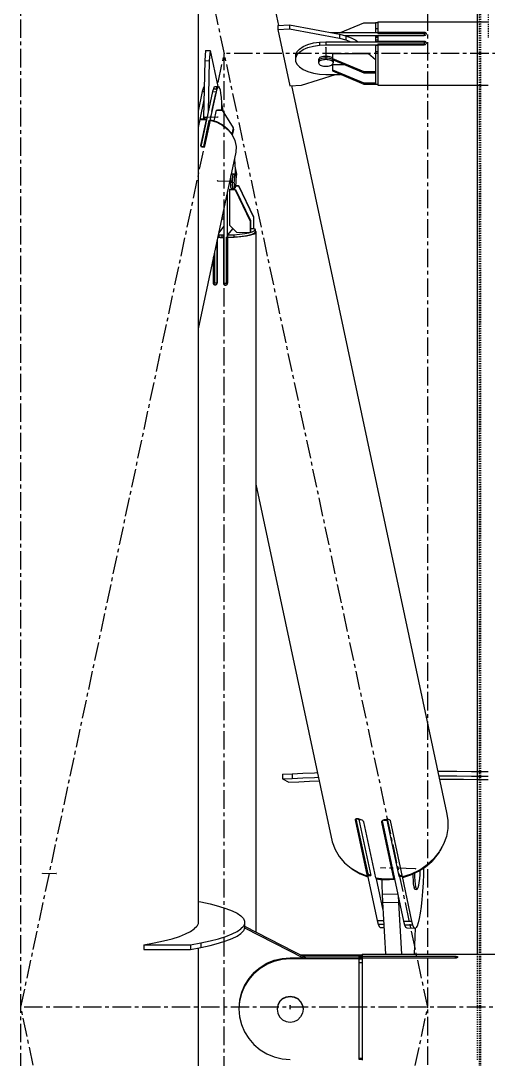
# Model space of a CAD drawing. Header units: millimetres. Extents: x 5143 to 30813, y 232 to 21408.
# Drawn here: x 22899.9 to 23101, y 5057.9 to 5504.3 of the extents above; entities that cross this region are included whole.
import ezdxf

# ---------------------------------------------------------------- set-up
doc = ezdxf.new("R2010")
doc.units = ezdxf.units.MM
doc.header["$LTSCALE"] = 0.25
for name, pattern in [('CENTER', [50.8, 31.75, -6.35, 6.35, -6.35]), ('XKITLINE00', [0]), ('XKITLINE02', [4, 2, -2])]:
    doc.linetypes.add(name, pattern=pattern)

msp = doc.modelspace()

# ---------------------------------------------------------------- linework, layer by layer
at = {"color": 8, "linetype": 'CENTER'}
for p, q in [((23075, 4763.35), (23075, 6431.43)), ((23075, 5080.27), (22900, 5900.27)), ((22900, 3985.69), (22900, 5629.8)), ((23031.16, 5492.9), (23031.16, 5487.65)), ((22900, 5080.27), (22987.5, 5490.27)), ((22987.5, 4670.27), (22987.5, 5490.27)), ((23342.5, 5490.27), (22987.5, 5490.27)), ((22978.7, 5463.07), (22984.65, 5462.94)), ((22984.52, 5435.54), (22990.47, 5435.41)), ((23069.7, 5139.77), (23054.83, 5140.11)), ((22909.29, 5137.85), (22915.24, 5137.72)), ((23015.8, 5079.49), (23015.8, 5081.06)), ((23429.99, 5080.27), (22900, 5080.27)), ((22987.5, 4670.27), (22900, 5080.27)), ((22900, 4260.27), (23075, 5080.27))]:
    msp.add_line(p, q, dxfattribs=at)
at = {"color": 8, "linetype": 'XKITLINE00'}
for p, q in [((22976.2, 5664.78), (23010.86, 5502.33)), ((22976.2, 5629.8), (22976.2, 5116.07)), ((23010.58, 5502.32), (23015.55, 5502.57)), ((23010.58, 5502.32), (23010.58, 5500.57)), ((23010.58, 5500.57), (23015.55, 5500.82)), ((23010.58, 5500.57), (23015.73, 5476.42)), ((23015.55, 5502.57), (23015.55, 5500.82)), ((23015.55, 5502.57), (23037.04, 5498.53)), ((23015.55, 5500.82), (23037.04, 5496.78)), ((23037.53, 5499.26), (23047.46, 5503.44)), ((23047.46, 5503.44), (23052.46, 5503.44)), ((23052.46, 5503.52), (23052.46, 5502.39)), ((23052.46, 5503.52), (23053.46, 5503.52)), ((23052.46, 5502.39), (23052.46, 5499.26)), ((23052.46, 5501.04), (23053.46, 5501.04)), ((23053.46, 5503.9), (23101.01, 5503.9)), ((23053.46, 5503.9), (23053.46, 5502.9)), ((23053.46, 5502.9), (23053.46, 5499.26)), ((23033.16, 5499.26), (23053.46, 5499.26)), ((23037.04, 5498.53), (23037.04, 5496.78)), ((23037.04, 5498.53), (23039.71, 5497.89)), ((23037.04, 5496.78), (23039.71, 5496.14)), ((23039.46, 5497.95), (23053.46, 5497.95)), ((23039.71, 5497.89), (23039.71, 5496.14)), ((23039.71, 5497.89), (23042.09, 5497.02)), ((23039.71, 5496.14), (23041.94, 5495.32)), ((23042.09, 5497.02), (23044.11, 5495.95)), ((23044.11, 5495.95), (23044.92, 5495.32)), ((23052.46, 5497.89), (23053.46, 5497.89)), ((23052.46, 5497.89), (23052.46, 5496.71)), ((23052.46, 5497.31), (23053.46, 5497.31)), ((23052.46, 5496.71), (23052.46, 5495.32)), ((23052.46, 5496.08), (23053.46, 5496.08)), ((23053.46, 5499.43), (23073.46, 5499.43)), ((23053.46, 5499.26), (23053.46, 5498.86)), ((23053.46, 5499.13), (23073.46, 5499.13)), ((23053.46, 5498.86), (23073.46, 5498.86)), ((23053.46, 5498.05), (23073.46, 5498.05)), ((23053.46, 5498.05), (23053.46, 5495.6)), ((23073.46, 5499.43), (23073.46, 5499.13)), ((23073.46, 5499.43), (23073.72, 5499.39)), ((23073.46, 5499.13), (23073.72, 5499.1)), ((23073.46, 5499.13), (23073.46, 5498.05)), ((23073.46, 5498.05), (23073.72, 5498.08)), ((23073.72, 5499.39), (23073.96, 5499.31)), ((23073.72, 5499.1), (23073.96, 5499.01)), ((23073.72, 5498.08), (23073.96, 5498.18)), ((23073.96, 5499.01), (23073.99, 5498.99)), ((23073.96, 5498.18), (23074.14, 5498.34)), ((23073.98, 5499.29), (23074.14, 5499.15)), ((23073.99, 5498.99), (23074.14, 5498.86)), ((23074.14, 5499.15), (23074.27, 5498.96)), ((23074.14, 5498.86), (23074.27, 5498.67)), ((23074.27, 5498.53), (23074.14, 5498.34)), ((23074.27, 5498.96), (23074.31, 5498.75)), ((23074.31, 5498.75), (23074.27, 5498.53)), ((23074.27, 5498.67), (23074.28, 5498.6)), ((22979.47, 5491.56), (22979.06, 5487.19)), ((22979.47, 5491.56), (22981.45, 5491.52)), ((22981.45, 5491.52), (22981.04, 5487.14)), ((22981.45, 5491.52), (22984.72, 5476.04)), ((23019.81, 5492.14), (23018.7, 5490.93)), ((23019.81, 5492.14), (23021.42, 5493.22)), ((23019.81, 5490.83), (23021.42, 5491.91)), ((23021.42, 5493.22), (23023.46, 5494.11)), ((23021.42, 5491.91), (23023.46, 5492.8)), ((23023.46, 5494.11), (23025.83, 5494.77)), ((23023.46, 5492.8), (23025.83, 5493.46)), ((23025.83, 5494.77), (23028.43, 5495.18)), ((23025.83, 5493.46), (23028.43, 5493.87)), ((23028.43, 5495.18), (23031.16, 5495.32)), ((23028.43, 5495.18), (23028.43, 5493.87)), ((23028.43, 5493.87), (23031.16, 5494.01)), ((23031.16, 5495.32), (23031.16, 5494.01)), ((23031.16, 5495.32), (23073.46, 5495.32)), ((23031.16, 5494.01), (23053.46, 5494.01)), ((23052.46, 5495.45), (23053.46, 5495.45)), ((23052.46, 5493.82), (23053.46, 5493.82)), ((23052.46, 5493.82), (23052.46, 5488.43)), ((23053.46, 5495.6), (23053.46, 5495.32)), ((23053.46, 5495.6), (23073.46, 5495.6)), ((23053.46, 5495.45), (23053.46, 5495.32)), ((23053.46, 5494.41), (23053.46, 5494.01)), ((23053.46, 5494.41), (23073.46, 5494.41)), ((23053.46, 5494.01), (23073.46, 5494.01)), ((23053.46, 5494.01), (23053.46, 5476.65)), ((23073.46, 5495.6), (23073.46, 5495.32)), ((23073.46, 5495.6), (23073.72, 5495.56)), ((23073.46, 5495.32), (23073.46, 5494.01)), ((23073.46, 5495.31), (23073.72, 5495.27)), ((23073.46, 5494.01), (23073.72, 5494.08)), ((23073.72, 5495.56), (23073.72, 5495.27)), ((23073.72, 5495.56), (23073.96, 5495.45)), ((23073.72, 5495.27), (23073.96, 5495.16)), ((23073.72, 5494.08), (23073.96, 5494.17)), ((23073.96, 5495.45), (23074.14, 5495.28)), ((23073.96, 5495.16), (23074.14, 5494.98)), ((23073.96, 5494.17), (23074.14, 5494.35)), ((23074.14, 5495.28), (23074.27, 5495.05)), ((23074.14, 5494.98), (23074.27, 5494.76)), ((23074.27, 5494.57), (23074.14, 5494.35)), ((23074.27, 5495.05), (23074.31, 5494.81)), ((23074.31, 5494.81), (23074.27, 5494.57)), ((23074.27, 5494.76), (23074.28, 5494.67)), ((22979.06, 5487.19), (22978.59, 5462.76)), ((22979.06, 5487.19), (22981.04, 5487.14)), ((22981.04, 5487.14), (22980.62, 5465.21)), ((23018.7, 5490.93), (23018.13, 5489.63)), ((23018.13, 5489.63), (23018.13, 5486.99)), ((23018.7, 5489.62), (23018.13, 5488.32)), ((23018.13, 5486.99), (23018.7, 5485.69)), ((23019.81, 5490.83), (23018.7, 5489.62)), ((23028.1, 5487.91), (23028.06, 5487.65)), ((23028.06, 5487.65), (23028.06, 5486.95)), ((23028.1, 5487.21), (23028.06, 5486.95)), ((23028.1, 5487.21), (23028.06, 5486.95)), ((23028.06, 5486.95), (23028.06, 5486.25)), ((23028.24, 5488.17), (23028.1, 5487.91)), ((23028.24, 5487.47), (23028.1, 5487.21)), ((23028.24, 5487.47), (23028.1, 5487.21)), ((23028.47, 5488.4), (23028.24, 5488.17)), ((23028.47, 5487.7), (23028.24, 5487.47)), ((23028.47, 5487.7), (23028.24, 5487.47)), ((23028.47, 5487.01), (23028.24, 5486.77)), ((23028.47, 5488.4), (23028.78, 5488.62)), ((23028.47, 5487.7), (23028.78, 5487.92)), ((23028.47, 5487.7), (23028.78, 5487.92)), ((23028.47, 5487.01), (23028.78, 5487.22)), ((23028.78, 5488.62), (23029.16, 5488.8)), ((23028.78, 5487.92), (23029.16, 5488.11)), ((23028.78, 5487.92), (23029.16, 5488.11)), ((23028.78, 5487.22), (23029.16, 5487.41)), ((23029.16, 5488.8), (23029.61, 5488.96)), ((23029.16, 5488.11), (23029.61, 5488.26)), ((23029.16, 5488.11), (23029.61, 5488.26)), ((23029.16, 5487.41), (23029.61, 5487.56)), ((23029.61, 5488.96), (23030.1, 5489.07)), ((23029.61, 5488.26), (23030.1, 5488.37)), ((23029.61, 5488.26), (23030.1, 5488.37)), ((23029.61, 5487.56), (23030.1, 5487.67)), ((23030.1, 5489.07), (23030.62, 5489.13)), ((23030.1, 5488.37), (23030.62, 5488.43)), ((23030.1, 5488.37), (23030.62, 5488.43)), ((23030.1, 5487.67), (23030.62, 5487.74)), ((23030.62, 5489.13), (23031.16, 5489.16)), ((23030.62, 5488.43), (23031.16, 5488.46)), ((23030.62, 5488.43), (23031.16, 5488.46)), ((23030.62, 5487.74), (23031.16, 5487.76)), ((23031.16, 5489.16), (23031.16, 5488.46)), ((23031.16, 5489.16), (23031.7, 5489.13)), ((23031.16, 5488.46), (23031.7, 5488.43)), ((23031.16, 5488.46), (23031.7, 5488.43)), ((23031.16, 5488.46), (23031.16, 5487.76)), ((23031.16, 5487.76), (23031.7, 5487.74)), ((23031.7, 5489.13), (23032.22, 5489.07)), ((23031.7, 5488.43), (23032.22, 5488.37)), ((23031.7, 5488.43), (23032.22, 5488.37)), ((23031.7, 5487.74), (23032.22, 5487.67)), ((23032.22, 5489.07), (23032.71, 5488.96)), ((23032.22, 5488.37), (23032.71, 5488.26)), ((23032.22, 5488.37), (23032.71, 5488.26)), ((23032.22, 5487.67), (23032.71, 5487.56)), ((23032.71, 5488.96), (23033.15, 5488.8)), ((23032.71, 5488.26), (23033.15, 5488.11)), ((23032.71, 5488.26), (23033.15, 5488.11)), ((23032.71, 5487.56), (23033.15, 5487.41)), ((23033.15, 5488.8), (23033.53, 5488.62)), ((23033.15, 5488.11), (23033.53, 5487.92)), ((23033.15, 5488.11), (23033.53, 5487.92)), ((23033.15, 5487.41), (23033.53, 5487.22)), ((23033.53, 5488.62), (23033.84, 5488.4)), ((23033.53, 5487.92), (23033.84, 5487.7)), ((23033.53, 5487.92), (23033.84, 5487.7)), ((23033.53, 5487.22), (23033.84, 5487.01)), ((23033.84, 5488.4), (23033.96, 5488.28)), ((23033.84, 5487.7), (23034.07, 5487.47)), ((23033.84, 5487.7), (23034.07, 5487.47)), ((23033.84, 5487.01), (23034.07, 5486.77)), ((23033.96, 5490.32), (23033.96, 5487.65)), ((23033.96, 5490.32), (23049.46, 5490.32)), ((23033.96, 5488.14), (23047.46, 5482.45)), ((23033.96, 5487.65), (23047.46, 5481.97)), ((23034.07, 5487.47), (23034.21, 5487.21)), ((23034.07, 5487.47), (23034.21, 5487.21)), ((23034.21, 5487.21), (23034.26, 5486.95)), ((23034.21, 5487.21), (23034.26, 5486.95)), ((23034.26, 5487.52), (23034.26, 5486.95)), ((23034.26, 5486.95), (23034.26, 5486.25)), ((23049.46, 5490.32), (23052.46, 5487.7)), ((23052.46, 5491.14), (23053.46, 5491.14)), ((23052.46, 5488.43), (23052.46, 5482.47)), ((23018.7, 5485.69), (23019.81, 5484.47)), ((23019.81, 5484.47), (23021.42, 5483.4)), ((23021.42, 5483.4), (23023.46, 5482.51)), ((23023.46, 5482.51), (23025.83, 5481.84)), ((23028.1, 5486.51), (23028.06, 5486.25)), ((23028.06, 5486.25), (23028.1, 5485.99)), ((23028.24, 5486.77), (23028.1, 5486.51)), ((23028.1, 5485.99), (23028.24, 5485.74)), ((23028.24, 5485.74), (23028.47, 5485.5)), ((23028.47, 5485.5), (23028.78, 5485.29)), ((23028.78, 5485.29), (23029.16, 5485.1)), ((23029.16, 5485.1), (23029.61, 5484.95)), ((23029.61, 5484.95), (23030.1, 5484.84)), ((23030.1, 5484.84), (23030.62, 5484.77)), ((23030.62, 5484.77), (23031.16, 5484.75)), ((23031.16, 5484.75), (23031.7, 5484.77)), ((23031.7, 5484.77), (23032.22, 5484.84)), ((23032.22, 5484.84), (23032.71, 5484.95)), ((23032.71, 5484.95), (23033.15, 5485.1)), ((23033.15, 5485.1), (23033.53, 5485.29)), ((23033.53, 5485.29), (23033.84, 5485.5)), ((23034.07, 5485.74), (23033.84, 5485.5)), ((23033.96, 5485.47), (23033.96, 5482.8)), ((23033.96, 5485.47), (23039.14, 5485.47)), ((23033.96, 5483.28), (23047.46, 5477.6)), ((23033.96, 5482.8), (23047.46, 5477.11)), ((23034.07, 5486.77), (23034.21, 5486.51)), ((23034.21, 5485.99), (23034.07, 5485.74)), ((23034.21, 5486.51), (23034.26, 5486.25)), ((23034.26, 5486.25), (23034.21, 5485.99)), ((23047.46, 5482.45), (23047.46, 5481.97)), ((23047.46, 5482.45), (23052.46, 5482.45)), ((23052.46, 5482.47), (23052.46, 5482.45)), ((23052.46, 5482.45), (23052.46, 5482.43)), ((23052.46, 5482.43), (23052.46, 5477.14)), ((23020.7, 5476.67), (23035.36, 5481.29)), ((23025.83, 5481.84), (23028.43, 5481.43)), ((23028.43, 5481.43), (23031.16, 5481.29)), ((23031.16, 5481.29), (23037.53, 5481.29)), ((23047.46, 5481.97), (23052.46, 5481.97)), ((22978, 5473.95), (22976.2, 5465.5)), ((22982.46, 5473.86), (22977.44, 5450.33)), ((22978.34, 5475.23), (22978, 5473.95)), ((22978, 5473.95), (22978.8, 5473.94)), ((22978.69, 5475.98), (22978.34, 5475.23)), ((22978.34, 5475.23), (22978.83, 5475.22)), ((22978.69, 5475.98), (22978.84, 5476.06)), ((22983.95, 5473.82), (22981.3, 5461.41)), ((22982.8, 5475.13), (22982.46, 5473.86)), ((22982.46, 5473.86), (22983.95, 5473.82)), ((22983.16, 5475.88), (22982.8, 5475.13)), ((22982.8, 5475.13), (22984.29, 5475.1)), ((22983.16, 5475.88), (22983.51, 5476.06)), ((22983.51, 5476.06), (22985, 5476.03)), ((22984.29, 5475.1), (22983.95, 5473.82)), ((22984.64, 5475.85), (22984.29, 5475.1)), ((22984.64, 5475.85), (22985, 5476.03)), ((22985, 5476.03), (22985.34, 5475.64)), ((22985.34, 5475.64), (22985.65, 5474.7)), ((22985.65, 5474.7), (22985.91, 5473.24)), ((23015.73, 5476.42), (23020.7, 5476.67)), ((23016.39, 5476.46), (23083.06, 5164.02)), ((23047.46, 5477.6), (23047.46, 5477.11)), ((23047.46, 5477.6), (23052.46, 5477.6)), ((23047.46, 5477.11), (23052.46, 5477.11)), ((23052.46, 5477.14), (23052.46, 5477.11)), ((23052.46, 5477.11), (23052.46, 5477.03)), ((23052.46, 5477.03), (23053.46, 5477.03)), ((23053.46, 5476.65), (23101.01, 5476.65)), ((22978.73, 5470.39), (22976.91, 5461.83)), ((22985.91, 5473.24), (22986.12, 5471.33)), ((22986.12, 5471.33), (22986.27, 5469.06)), ((22986.27, 5469.06), (22986.35, 5466.51)), ((22976.2, 5466.12), (22976.33, 5466.12)), ((22984.02, 5465.95), (22983.03, 5461.32)), ((22984.02, 5465.95), (22986.5, 5465.9)), ((22984.69, 5466.03), (22984.62, 5465.95)), ((22984.62, 5465.95), (22984.62, 5465.94)), ((22984.69, 5466.03), (22985.48, 5466.02)), ((22984.69, 5466.03), (22984.76, 5466.02)), ((22985.48, 5466.02), (22985.41, 5465.93)), ((22985.48, 5466.02), (22985.41, 5465.93)), ((22985.41, 5465.93), (22985.41, 5465.92)), ((22985.41, 5465.93), (22985.41, 5465.92)), ((22985.48, 5466.02), (22985.55, 5466.01)), ((22985.48, 5466.02), (22985.55, 5466.01)), ((22985.48, 5466.02), (22986.28, 5466)), ((22986.21, 5465.92), (22986.2, 5465.9)), ((22986.28, 5466), (22986.21, 5465.92)), ((22986.28, 5468.65), (22987.05, 5465.04)), ((22986.28, 5466), (22986.35, 5465.99)), ((22986.35, 5466.51), (22986.35, 5465.99)), ((22986.35, 5465.99), (22986.4, 5465.9)), ((22986.5, 5465.9), (22991.34, 5458.24)), ((22976.92, 5461.83), (22976.2, 5458.45)), ((22976.92, 5461.83), (22978.3, 5461.93)), ((22977.05, 5462.13), (22976.99, 5461.84)), ((22977.05, 5462.13), (22977.74, 5462.16)), ((22979.69, 5461.77), (22977.32, 5450.64)), ((22979.73, 5461.27), (22977.4, 5450.38)), ((22977.74, 5462.16), (22977.69, 5461.89)), ((22977.74, 5462.16), (22978.44, 5462.16)), ((22978.3, 5461.93), (22979.69, 5461.77)), ((22978.44, 5462.16), (22979.13, 5462.13)), ((22980.85, 5461.42), (22978.48, 5450.29)), ((22978.59, 5462.76), (22978.58, 5462.15)), ((22978.59, 5462.76), (22980.09, 5462.72)), ((22981.39, 5461.56), (22979.01, 5450.43)), ((22979.13, 5462.13), (22979.07, 5461.84)), ((22979.13, 5462.13), (22979.83, 5462.07)), ((22979.69, 5461.77), (22979.73, 5461.27)), ((22979.83, 5462.07), (22979.71, 5461.51)), ((22979.71, 5461.51), (22979.74, 5461.09)), ((22979.83, 5462.07), (22979.86, 5461.64)), ((22980.85, 5461.42), (22981.3, 5461.41)), ((22980.85, 5461.42), (22981.31, 5461.2)), ((22981.3, 5461.41), (22981.31, 5461.21)), ((22981.39, 5461.56), (22984.24, 5460.68)), ((22981.53, 5461.78), (22981.48, 5461.54)), ((22981.53, 5461.78), (22984.12, 5460.98)), ((22984.12, 5460.98), (22984.07, 5460.74)), ((22984.12, 5460.98), (22986.5, 5459.76)), ((22984.24, 5460.68), (22986.89, 5459.27)), ((22986.5, 5459.76), (22988.57, 5458.18)), ((22986.89, 5459.27), (22989.15, 5457.43)), ((22988.57, 5458.18), (22990.24, 5456.31)), ((22989.15, 5457.43), (22990.9, 5455.25)), ((22990.24, 5456.31), (22990.72, 5455.47)), ((22991.34, 5458.24), (22990.75, 5455.46)), ((22991.4, 5457.41), (22990.93, 5455.2)), ((22991.34, 5458.24), (22991.4, 5457.41)), ((22977.6, 5451.3), (22977.61, 5451.11)), ((22990.9, 5455.25), (22992.06, 5452.83)), ((22991.15, 5454.74), (22991.45, 5454.21)), ((22991.45, 5454.21), (22991.55, 5453.9)), ((22992.06, 5452.83), (22992.56, 5450.3)), ((22992.38, 5447.78), (22976.2, 5371.93)), ((22977.32, 5450.64), (22977.33, 5450.49)), ((22977.33, 5450.49), (22977.42, 5450.34)), ((22977.42, 5450.34), (22977.59, 5450.22)), ((22977.46, 5450.31), (22978.48, 5450.29)), ((22977.59, 5450.22), (22977.81, 5450.12)), ((22977.81, 5450.12), (22978.06, 5450.07)), ((22978.06, 5450.07), (22978.33, 5450.06)), ((22978.33, 5450.06), (22978.58, 5450.1)), ((22978.48, 5450.29), (22978.74, 5450.16)), ((22978.58, 5450.1), (22978.79, 5450.19)), ((22978.79, 5450.19), (22978.92, 5450.31)), ((22979.01, 5450.43), (22978.92, 5450.31)), ((22992.56, 5450.3), (22992.38, 5447.78)), ((22991.81, 5445.07), (22991.85, 5444.76)), ((22991.85, 5444.76), (22992.03, 5442.65)), ((22992.03, 5442.65), (22992.14, 5440.22)), ((22990.27, 5437.8), (22990.21, 5437.42)), ((22990.33, 5438.1), (22990.27, 5437.8)), ((22990.4, 5438.33), (22990.33, 5438.1)), ((22990.47, 5438.46), (22990.4, 5438.33)), ((22990.47, 5438.46), (22990.54, 5438.51)), ((22990.47, 5438.46), (22991.26, 5438.45)), ((22990.54, 5438.51), (22991.33, 5438.49)), ((22991.06, 5437.78), (22991, 5437.4)), ((22991.06, 5437.78), (22991, 5437.4)), ((22991.12, 5438.09), (22991.06, 5437.78)), ((22991.12, 5438.09), (22991.06, 5437.78)), ((22991.19, 5438.31), (22991.12, 5438.09)), ((22991.19, 5438.31), (22991.12, 5438.09)), ((22991.26, 5438.45), (22991.19, 5438.31)), ((22991.26, 5438.45), (22991.19, 5438.31)), ((22991.26, 5438.45), (22991.33, 5438.49)), ((22991.26, 5438.45), (22991.33, 5438.49)), ((22991.26, 5438.45), (22992.06, 5438.43)), ((22991.33, 5438.49), (22992.13, 5438.47)), ((22991.85, 5437.76), (22991.8, 5437.38)), ((22991.92, 5438.07), (22991.85, 5437.76)), ((22991.99, 5438.29), (22991.92, 5438.07)), ((22992.06, 5438.43), (22991.99, 5438.29)), ((22992.06, 5438.43), (22992.13, 5438.47)), ((22992.1, 5441.14), (22992.67, 5438.41)), ((22992.13, 5438.47), (22992.19, 5438.42)), ((22992.14, 5440.22), (22992.16, 5438.44)), ((22992.19, 5438.42), (22992.26, 5438.28)), ((22992.26, 5438.28), (22992.32, 5438.04)), ((22992.32, 5438.04), (22992.37, 5437.73)), ((22992.37, 5437.73), (22992.41, 5437.35)), ((22992.67, 5438.41), (22992.46, 5436.07)), ((22990.09, 5435.97), (22990.07, 5435.43)), ((22990.07, 5435.43), (22990.07, 5434.89)), ((22990.07, 5434.89), (22990.86, 5434.87)), ((22990.07, 5434.89), (22990.07, 5434.37)), ((22990.07, 5434.37), (22990.09, 5433.88)), ((22990.12, 5436.49), (22990.09, 5435.97)), ((22990.09, 5433.88), (22990.12, 5433.43)), ((22990.16, 5436.98), (22990.12, 5436.49)), ((22990.12, 5433.43), (22990.16, 5433.05)), ((22990.21, 5437.42), (22990.16, 5436.98)), ((22990.87, 5435.41), (22990.86, 5434.87)), ((22990.87, 5435.41), (22990.86, 5434.87)), ((22990.86, 5434.87), (22990.87, 5434.35)), ((22990.86, 5434.87), (22991.65, 5434.86)), ((22990.86, 5434.87), (22990.87, 5434.35)), ((22990.88, 5435.95), (22990.87, 5435.41)), ((22990.88, 5435.95), (22990.87, 5435.41)), ((22990.87, 5434.35), (22990.88, 5433.86)), ((22990.87, 5434.35), (22990.88, 5433.86)), ((22990.91, 5436.47), (22990.88, 5435.95)), ((22990.91, 5436.47), (22990.88, 5435.95)), ((22990.88, 5433.86), (22990.91, 5433.42)), ((22990.88, 5433.86), (22990.91, 5433.42)), ((22990.95, 5436.96), (22990.91, 5436.47)), ((22990.95, 5436.96), (22990.91, 5436.47)), ((22990.91, 5433.42), (22990.95, 5433.03)), ((22990.91, 5433.42), (22990.95, 5433.03)), ((22991, 5437.4), (22990.95, 5436.96)), ((22991, 5437.4), (22990.95, 5436.96)), ((22991.66, 5435.4), (22991.65, 5434.86)), ((22991.65, 5434.86), (22991.66, 5434.33)), ((22991.68, 5435.93), (22991.66, 5435.4)), ((22991.66, 5434.33), (22991.68, 5433.84)), ((22991.71, 5436.45), (22991.68, 5435.93)), ((22991.68, 5433.84), (22991.71, 5433.4)), ((22991.75, 5436.94), (22991.71, 5436.45)), ((22991.71, 5433.4), (22991.75, 5433.01)), ((22991.8, 5437.38), (22991.75, 5436.94)), ((22992.32, 5433.36), (22992.26, 5432.98)), ((22992.37, 5433.8), (22992.32, 5433.36)), ((22992.32, 5433.37), (22993.53, 5433.34)), ((22992.34, 5433.53), (22993.66, 5433.51)), ((22992.41, 5434.29), (22992.37, 5433.8)), ((22992.41, 5437.35), (22992.44, 5436.9)), ((22992.44, 5434.81), (22992.41, 5434.29)), ((22992.44, 5436.9), (22992.45, 5436.41)), ((22992.45, 5435.35), (22992.44, 5434.81)), ((22992.45, 5436.41), (22992.46, 5435.89)), ((22992.46, 5435.89), (22992.45, 5435.35)), ((22993.66, 5433.51), (22993.53, 5433.34)), ((22993.53, 5433.34), (22999.98, 5419.89)), ((22993.66, 5433.51), (23000.11, 5420.05)), ((22988.76, 5430.82), (22988.76, 5411.25)), ((22989.88, 5431.9), (22989.75, 5431.73)), ((22989.75, 5431.73), (22989.75, 5416.45)), ((22989.75, 5431.73), (22992.23, 5431.68)), ((22989.88, 5431.9), (22992.36, 5431.84)), ((22990.16, 5433.05), (22990.21, 5432.73)), ((22990.21, 5432.73), (22990.27, 5432.5)), ((22990.27, 5432.5), (22990.33, 5432.36)), ((22990.33, 5432.36), (22990.4, 5432.31)), ((22990.4, 5432.31), (22991.19, 5432.29)), ((22990.95, 5433.03), (22991, 5432.72)), ((22990.95, 5433.03), (22991, 5432.72)), ((22991, 5432.72), (22991.06, 5432.49)), ((22991, 5432.72), (22991.06, 5432.49)), ((22991.06, 5432.49), (22991.12, 5432.34)), ((22991.06, 5432.49), (22991.12, 5432.34)), ((22991.06, 5432.29), (22991.06, 5431.87)), ((22991.12, 5432.34), (22991.19, 5432.29)), ((22991.12, 5432.34), (22991.19, 5432.29)), ((22991.19, 5432.29), (22991.99, 5432.27)), ((22991.75, 5433.01), (22991.8, 5432.7)), ((22991.8, 5432.7), (22991.85, 5432.47)), ((22991.85, 5432.47), (22991.92, 5432.32)), ((22991.92, 5432.32), (22991.99, 5432.27)), ((22991.99, 5432.27), (22992.06, 5432.32)), ((22992.13, 5432.45), (22992.06, 5432.32)), ((22992.19, 5432.68), (22992.13, 5432.45)), ((22992.26, 5432.98), (22992.19, 5432.68)), ((22992.36, 5431.84), (22992.23, 5431.68)), ((22992.23, 5431.68), (22998.68, 5418.23)), ((22992.36, 5431.84), (22998.81, 5418.39)), ((22986.47, 5420.08), (22987.28, 5420.06)), ((22986.72, 5421.22), (22987.17, 5421.21)), ((22986.94, 5422.29), (22987.17, 5421.21)), ((22987.17, 5421.21), (22987.28, 5420.81)), ((22987.28, 5423.85), (22987.28, 5391.56)), ((23000.11, 5420.05), (22999.98, 5419.89)), ((22999.98, 5419.89), (22999.98, 5414.96)), ((23000.11, 5420.05), (23000.11, 5415.13)), ((22987.28, 5415.99), (22984.97, 5413.06)), ((22986.28, 5419.19), (22987.28, 5419.17)), ((22989.75, 5416.45), (22992.73, 5413.43)), ((22998.81, 5418.39), (22998.68, 5418.23)), ((22998.68, 5418.23), (22998.68, 5413.3)), ((22998.81, 5418.39), (22998.81, 5413.46)), ((22984.59, 5411.27), (22985.72, 5411.22)), ((22984.6, 5411.32), (22985.08, 5411.31)), ((22984.81, 5412.3), (22985.08, 5412.29)), ((22985.08, 5412.29), (22985.08, 5411.31)), ((22985.08, 5412.29), (22985.77, 5412.27)), ((22985.08, 5411.31), (22985.77, 5411.29)), ((22985.72, 5411.22), (22987.13, 5411.22)), ((22985.77, 5412.27), (22986.47, 5412.26)), ((22985.77, 5411.29), (22986.47, 5411.27)), ((22986.47, 5412.26), (22986.47, 5411.27)), ((22986.47, 5412.26), (22987.17, 5412.25)), ((22986.47, 5411.27), (22987.17, 5411.27)), ((22987.2, 5411.32), (22987.13, 5411.22)), ((22987.13, 5411.22), (22987.13, 5391.5)), ((22987.28, 5412.39), (22987.17, 5412.25)), ((22987.17, 5412.25), (22987.17, 5411.27)), ((22987.28, 5411.41), (22987.17, 5411.27)), ((22987.2, 5411.32), (22987.2, 5391.6)), ((22988.31, 5411.26), (22988.31, 5391.54)), ((22988.31, 5411.26), (22988.76, 5411.25)), ((22988.8, 5411.29), (22988.76, 5411.25)), ((22988.8, 5411.29), (22988.8, 5391.57)), ((22988.84, 5411.21), (22991.77, 5411.32)), ((22988.89, 5411.28), (22988.84, 5411.21)), ((22988.84, 5411.21), (22988.84, 5391.5)), ((22991.1, 5415.08), (22988.89, 5412.27)), ((22988.89, 5412.27), (22991.55, 5412.36)), ((22988.89, 5412.27), (22988.89, 5411.28)), ((22988.89, 5411.28), (22991.55, 5411.37)), ((22991.55, 5412.36), (22994.03, 5412.54)), ((22991.55, 5412.36), (22991.55, 5411.37)), ((22991.55, 5411.37), (22994.03, 5411.56)), ((22991.77, 5411.32), (22994.54, 5411.53)), ((22992.73, 5413.43), (22998.68, 5413.3)), ((22994.03, 5412.54), (22996.25, 5412.81)), ((22994.03, 5411.56), (22996.25, 5411.82)), ((22994.54, 5411.53), (22996.97, 5411.84)), ((22996.25, 5412.81), (22998.09, 5413.14)), ((22996.25, 5411.82), (22998.09, 5412.16)), ((22996.97, 5411.84), (22998.92, 5412.24)), ((22998.09, 5413.14), (22998.66, 5413.3)), ((22998.09, 5412.16), (22999.49, 5412.54)), ((22998.68, 5413.31), (22999.49, 5413.53)), ((22998.81, 5413.46), (22998.68, 5413.3)), ((22998.81, 5414.98), (22999.98, 5414.96)), ((22998.92, 5412.24), (23000.29, 5412.69)), ((22999.49, 5413.53), (23000.39, 5413.96)), ((22999.49, 5412.54), (23000.39, 5412.97)), ((23000.11, 5415.13), (22999.98, 5414.96)), ((23000.1, 5415.12), (23000.54, 5414.86)), ((23000.29, 5412.69), (23001.03, 5413.19)), ((23000.74, 5414.41), (23000.39, 5413.96)), ((23000.74, 5413.43), (23000.39, 5412.97)), ((23000.54, 5414.86), (23000.74, 5414.41)), ((23000.74, 5414.41), (23000.74, 5413.43)), ((23000.74, 5413.98), (23001.09, 5413.7)), ((23001.09, 5413.7), (23001.03, 5413.19)), ((23001.09, 5413.7), (23001.09, 5112.58)), ((22984.3, 5409.91), (22984.3, 5391.63)), ((22984.35, 5410.13), (22984.35, 5391.56)), ((22982.69, 5402.36), (22982.69, 5391.63)), ((22982.77, 5402.75), (22982.77, 5391.74)), ((22982.85, 5403.1), (22982.85, 5391.7)), ((22983.26, 5405.04), (22983.26, 5391.65)), ((22987.28, 5395.42), (22987.2, 5395.33)), ((22987.2, 5395.24), (22987.27, 5395.25)), ((22987.2, 5395.15), (22987.28, 5395.19)), ((22982.77, 5391.74), (22982.69, 5391.63)), ((22982.69, 5391.63), (22982.75, 5391.37)), ((22982.75, 5391.37), (22982.85, 5391.13)), ((22982.77, 5391.74), (22982.81, 5391.47)), ((22982.81, 5391.47), (22982.93, 5391.23)), ((22982.85, 5391.7), (22983.26, 5391.65)), ((22982.85, 5391.13), (22983.03, 5390.94)), ((22982.93, 5391.23), (22982.96, 5391.19)), ((22982.96, 5391.19), (22983.11, 5391.04)), ((22983.03, 5390.94), (22983.26, 5390.81)), ((22983.11, 5391.04), (22983.34, 5390.91)), ((22983.26, 5391.65), (22984.3, 5391.63)), ((22983.26, 5390.81), (22983.52, 5390.76)), ((22983.34, 5390.91), (22983.6, 5390.86)), ((22983.52, 5390.76), (22983.78, 5390.79)), ((22983.6, 5390.86), (22983.85, 5390.89)), ((22983.78, 5390.79), (22984.01, 5390.9)), ((22983.85, 5390.89), (22984.09, 5391)), ((22984.01, 5390.9), (22984.19, 5391.07)), ((22984.09, 5391), (22984.22, 5391.12)), ((22984.31, 5391.3), (22984.19, 5391.07)), ((22984.35, 5391.69), (22984.3, 5391.63)), ((22984.35, 5391.56), (22984.31, 5391.3)), ((22987.2, 5391.6), (22987.13, 5391.5)), ((22987.13, 5391.5), (22987.17, 5391.24)), ((22987.25, 5391.34), (22987.17, 5391.24)), ((22987.17, 5391.24), (22987.29, 5391.01)), ((22987.2, 5391.6), (22987.25, 5391.34)), ((22987.25, 5391.34), (22987.37, 5391.11)), ((22987.28, 5391.56), (22988.31, 5391.54)), ((22987.29, 5391.01), (22987.48, 5390.82)), ((22987.37, 5391.11), (22987.56, 5390.92)), ((22987.48, 5390.82), (22987.72, 5390.7)), ((22987.56, 5390.92), (22987.79, 5390.8)), ((22987.72, 5390.7), (22987.98, 5390.66)), ((22987.79, 5390.8), (22988.06, 5390.76)), ((22987.98, 5390.66), (22988.25, 5390.7)), ((22988.06, 5390.76), (22988.32, 5390.8)), ((22988.25, 5390.7), (22988.48, 5390.82)), ((22988.31, 5391.54), (22988.8, 5391.57)), ((22988.32, 5390.8), (22988.56, 5390.92)), ((22988.48, 5390.82), (22988.67, 5391)), ((22988.56, 5390.92), (22988.69, 5391.04)), ((22988.77, 5391.23), (22988.67, 5391)), ((22988.84, 5391.5), (22988.77, 5391.23)), ((22988.84, 5391.62), (22988.8, 5391.57)), ((23001.09, 5305.04), (23033.89, 5151.35)), ((23012.47, 5180.4), (23016.7, 5180.63)), ((23012.47, 5180.4), (23012.47, 5178.4)), ((23016.7, 5180.63), (23021.33, 5180.85)), ((23016.7, 5180.63), (23016.7, 5178.64)), ((23016.7, 5178.64), (23021.33, 5178.85)), ((23021.33, 5180.85), (23026.33, 5181.05)), ((23021.33, 5178.85), (23026.33, 5179.05)), ((23026.33, 5181.05), (23027.54, 5181.09)), ((23026.33, 5179.05), (23027.96, 5179.1)), ((23079.28, 5181.76), (23081.16, 5181.76)), ((23079.7, 5179.76), (23081.16, 5179.76)), ((23081.16, 5181.76), (23087.54, 5181.71)), ((23081.16, 5179.76), (23087.54, 5179.71)), ((23087.54, 5181.71), (23093.81, 5181.63)), ((23087.54, 5179.71), (23093.81, 5179.63)), ((23093.81, 5181.63), (23099.93, 5181.53)), ((23093.81, 5179.63), (23099.93, 5179.53)), ((23099.93, 5181.53), (23101.01, 5181.51)), ((23099.93, 5179.53), (23101.01, 5179.51)), ((23012.47, 5178.4), (23016.7, 5178.64)), ((23012.47, 5178.4), (23015.28, 5176.97)), ((23015.28, 5176.97), (23019.51, 5177.2)), ((23019.51, 5177.2), (23024.15, 5177.42)), ((23024.15, 5177.42), (23028.29, 5177.58)), ((23080.01, 5178.34), (23083.97, 5178.32)), ((23083.97, 5178.32), (23090.35, 5178.28)), ((23090.35, 5178.28), (23096.62, 5178.2)), ((23096.62, 5178.2), (23101.01, 5178.13)), ((23043.9, 5161.14), (23043.81, 5160.99)), ((23043.81, 5160.99), (23043.81, 5160.8)), ((23043.9, 5161.14), (23044.08, 5161.26)), ((23044.04, 5161.24), (23049.06, 5137.73)), ((23044.08, 5161.26), (23044.34, 5161.33)), ((23044.09, 5161.26), (23049.15, 5137.58)), ((23044.34, 5161.33), (23044.65, 5161.36)), ((23044.65, 5161.36), (23045.02, 5161.33)), ((23044.66, 5161.36), (23045.38, 5160.95)), ((23045.02, 5161.33), (23045.41, 5161.26)), ((23045.38, 5160.95), (23050.54, 5136.81)), ((23045.38, 5160.95), (23046.32, 5160.93)), ((23045.41, 5161.26), (23045.82, 5161.14)), ((23045.82, 5161.14), (23046.21, 5160.99)), ((23046.21, 5160.99), (23046.58, 5160.8)), ((23056.4, 5160.91), (23056.81, 5161.01)), ((23056.81, 5161.01), (23057.24, 5161.06)), ((23057.24, 5161.06), (23057.64, 5161.07)), ((23057.33, 5160.69), (23058.05, 5161.02)), ((23057.64, 5161.07), (23058.02, 5161.03)), ((23058.02, 5161.03), (23058.35, 5160.94)), ((23058.35, 5160.94), (23058.61, 5160.82)), ((23083.06, 5164.02), (23083.67, 5160.61)), ((23043.81, 5160.8), (23048.96, 5136.65)), ((23046.58, 5160.8), (23046.89, 5160.59)), ((23046.89, 5160.59), (23047.14, 5160.37)), ((23047.14, 5160.37), (23047.28, 5160.19)), ((23047.28, 5160.19), (23047.32, 5160.15)), ((23047.32, 5160.15), (23047.4, 5159.95)), ((23047.4, 5159.95), (23052.56, 5135.8)), ((23055.16, 5160.02), (23055.14, 5159.98)), ((23055.14, 5159.98), (23055.14, 5159.78)), ((23055.14, 5159.78), (23060.29, 5135.63)), ((23055.24, 5160.19), (23055.16, 5160.02)), ((23055.42, 5160.4), (23055.24, 5160.19)), ((23055.34, 5160.31), (23060.39, 5136.68)), ((23055.4, 5160.37), (23064.6, 5117.27)), ((23055.42, 5160.4), (23055.69, 5160.6)), ((23055.69, 5160.6), (23056.02, 5160.77)), ((23055.93, 5160.72), (23057.33, 5160.69)), ((23056.02, 5160.77), (23056.4, 5160.91)), ((23057.33, 5160.69), (23062.49, 5136.54)), ((23058.61, 5160.82), (23058.79, 5160.65)), ((23058.79, 5160.65), (23058.88, 5160.46)), ((23058.88, 5160.46), (23064.03, 5136.32)), ((23083.65, 5157.13), (23083.02, 5153.65)), ((23083.67, 5160.61), (23083.65, 5157.13)), ((23083.02, 5153.65), (23081.78, 5150.28)), ((23033.89, 5151.35), (23035.1, 5148.09)), ((23035.1, 5148.09), (23036.88, 5145.07)), ((23081.78, 5150.28), (23079.97, 5147.09)), ((23080.78, 5148.39), (23080.13, 5147.38)), ((23081.03, 5148.97), (23080.78, 5148.39)), ((23036.88, 5145.07), (23039.2, 5142.36)), ((23074.81, 5141.57), (23077.62, 5144.16)), ((23078.95, 5145.54), (23076.68, 5142.93)), ((23079.97, 5147.09), (23077.62, 5144.16)), ((23079.86, 5146.96), (23078.95, 5145.54)), ((23039.2, 5142.36), (23041.99, 5140.03)), ((23041.99, 5140.03), (23045.19, 5138.13)), ((23042.41, 5139.78), (23043.02, 5139.29)), ((23043.02, 5139.29), (23045.98, 5137.6)), ((23067.76, 5137.11), (23071.03, 5138.67)), ((23068.05, 5137.62), (23071.59, 5139.37)), ((23071.03, 5138.67), (23074.02, 5140.63)), ((23071.62, 5139.06), (23071.54, 5137.31)), ((23071.59, 5139.37), (23074.81, 5141.57)), ((23073.17, 5140.07), (23073.13, 5137.42)), ((23074.02, 5140.63), (23076.68, 5142.93)), ((23045.19, 5138.13), (23048.72, 5136.71)), ((23045.93, 5137.83), (23045.98, 5137.6)), ((23045.98, 5137.6), (23049.19, 5136.33)), ((23048.72, 5136.71), (23048.96, 5136.65)), ((23049.06, 5137.73), (23048.96, 5136.65)), ((23049.08, 5137.91), (23049.02, 5137.28)), ((23049.02, 5137.28), (23049.09, 5136.96)), ((23049.15, 5137.58), (23049.08, 5136.84)), ((23049.08, 5136.84), (23050.54, 5136.81)), ((23049.08, 5136.84), (23053.2, 5117.53)), ((23049.15, 5137.58), (23050.54, 5136.81)), ((23052.56, 5135.8), (23056.4, 5135.45)), ((23052.75, 5135.79), (23052.82, 5135.45)), ((23052.82, 5135.45), (23054.73, 5135.21)), ((23052.83, 5135.45), (23055.69, 5122.02)), ((23054.64, 5135.61), (23054.73, 5135.21)), ((23054.73, 5135.21), (23056.66, 5135.1)), ((23055.22, 5135.18), (23055.23, 5132.78)), ((23056.4, 5135.45), (23060.29, 5135.63)), ((23056.66, 5135.1), (23058.61, 5135.12)), ((23058.51, 5135.55), (23058.61, 5135.12)), ((23058.61, 5135.12), (23060.55, 5135.28)), ((23060.39, 5136.68), (23060.29, 5135.63)), ((23060.41, 5136.91), (23060.35, 5136.25)), ((23060.35, 5136.25), (23060.55, 5135.28)), ((23060.61, 5135.95), (23060.55, 5135.28)), ((23062.49, 5136.54), (23063.84, 5137.18)), ((23062.49, 5136.54), (23063.95, 5136.51)), ((23063.96, 5136.64), (23063.95, 5136.51)), ((23063.95, 5136.51), (23068.07, 5117.2)), ((23064.03, 5136.32), (23064.28, 5136.37)), ((23064.21, 5136.35), (23064.29, 5135.98)), ((23064.28, 5136.37), (23068.05, 5137.62)), ((23064.29, 5135.98), (23067.76, 5137.11)), ((23067.68, 5137.49), (23067.76, 5137.11)), ((23068.54, 5137.49), (23068.56, 5136.38)), ((23068.56, 5136.38), (23068.65, 5134.65)), ((23068.65, 5134.65), (23068.79, 5133.17)), ((23069.33, 5137.86), (23069.36, 5136.36)), ((23069.36, 5136.36), (23069.44, 5134.63)), ((23069.44, 5134.63), (23069.58, 5133.15)), ((23071.4, 5135.48), (23071.22, 5133.87)), ((23071.54, 5137.31), (23071.4, 5135.48)), ((23073.13, 5137.42), (23072.99, 5133.68)), ((23055.23, 5132.78), (23055.32, 5129)), ((23068.79, 5133.17), (23068.97, 5132.03)), ((23068.97, 5132.03), (23069.77, 5132.01)), ((23068.97, 5132.03), (23069.19, 5131.27)), ((23069.19, 5131.27), (23069.44, 5130.94)), ((23069.44, 5130.94), (23070.23, 5130.92)), ((23069.58, 5133.15), (23069.77, 5132.01)), ((23069.77, 5132.01), (23069.99, 5131.25)), ((23069.99, 5131.25), (23070.23, 5130.92)), ((23070.23, 5130.92), (23070.49, 5131.04)), ((23070.75, 5131.59), (23070.49, 5131.04)), ((23071, 5132.55), (23070.75, 5131.59)), ((23071.22, 5133.87), (23071, 5132.55)), ((23072.78, 5130.04), (23072.5, 5126.62)), ((23072.99, 5133.68), (23072.78, 5130.04)), ((22976.2, 5125.74), (22977.34, 5125.53)), ((22977.34, 5125.53), (22981.4, 5124.64)), ((23055.32, 5129), (23055.49, 5125.47)), ((23055.32, 5129), (23062.13, 5128.85)), ((23055.49, 5125.47), (23056.83, 5103.07)), ((23055.49, 5125.47), (23062.42, 5125.31)), ((23062.29, 5128.07), (23062.42, 5125.31)), ((23062.42, 5125.31), (23063.76, 5103.07)), ((23072.5, 5126.62), (23072.17, 5123.47)), ((22981.4, 5124.64), (22985.01, 5123.7)), ((22985.01, 5123.7), (22988.16, 5122.71)), ((22988.16, 5122.71), (22990.81, 5121.68)), ((22990.81, 5121.68), (22992.96, 5120.61)), ((23072.17, 5123.47), (23071.78, 5120.69)), ((22976.2, 5117.33), (22976.23, 5117.27)), ((22976.23, 5117.27), (22976.23, 5116.13)), ((22992.96, 5120.61), (22994.59, 5119.51)), ((22994.59, 5119.51), (22995.68, 5118.4)), ((22995.68, 5118.4), (22996.23, 5117.27)), ((22996.23, 5117.27), (22996.23, 5116.13)), ((23053.2, 5117.53), (23053.61, 5115.97)), ((23053.2, 5117.53), (23055.97, 5117.46)), ((23064.6, 5117.27), (23065.01, 5115.72)), ((23064.6, 5117.27), (23068.07, 5117.2)), ((23068.07, 5117.2), (23068.48, 5115.64)), ((23070.88, 5116.48), (23070.39, 5115.15)), ((23071.34, 5118.34), (23070.88, 5116.48)), ((23071.78, 5120.69), (23071.34, 5118.34)), ((22970.81, 5111.72), (22972.96, 5112.79)), ((22972.96, 5112.79), (22974.59, 5113.89)), ((22975.68, 5115), (22974.59, 5113.89)), ((22976.23, 5116.13), (22975.68, 5115)), ((22990.81, 5111.72), (22992.96, 5112.79)), ((22992.96, 5112.79), (22994.59, 5113.89)), ((22992.96, 5110.82), (22994.59, 5111.92)), ((22995.68, 5115), (22994.59, 5113.89)), ((22995.68, 5113.04), (22994.59, 5111.92)), ((22996.23, 5116.13), (22995.68, 5115)), ((22996.23, 5114.17), (22995.68, 5113.04)), ((22996.23, 5116.13), (22996.23, 5114.17)), ((22996.23, 5115.07), (23022.72, 5101.5)), ((22996.23, 5114.37), (23021.35, 5101.5)), ((23053.61, 5115.97), (23054.06, 5114.97)), ((23053.61, 5115.97), (23056.06, 5115.92)), ((23054.06, 5114.97), (23054.54, 5114.55)), ((23054.54, 5114.55), (23056.14, 5114.52)), ((23065.01, 5115.72), (23065.46, 5114.72)), ((23065.01, 5115.72), (23068.48, 5115.64)), ((23065.46, 5114.72), (23065.94, 5114.3)), ((23065.94, 5114.3), (23069.41, 5114.22)), ((23068.48, 5115.64), (23068.93, 5114.64)), ((23068.93, 5114.64), (23069.41, 5114.22)), ((23069.53, 5114.27), (23069.21, 5103.07)), ((23069.41, 5114.22), (23069.9, 5114.4)), ((23070.39, 5115.15), (23069.9, 5114.4)), ((22952.88, 5107.06), (22957.34, 5107.87)), ((22957.34, 5107.87), (22961.4, 5108.76)), ((22961.4, 5108.76), (22965.01, 5109.7)), ((22965.01, 5109.7), (22968.16, 5110.69)), ((22968.16, 5110.69), (22970.81, 5111.72)), ((22972.88, 5107.06), (22977.34, 5107.87)), ((22977.34, 5107.87), (22981.4, 5108.76)), ((22977.34, 5107.87), (22977.34, 5105.91)), ((22981.4, 5108.76), (22985.01, 5109.7)), ((22981.4, 5106.79), (22985.01, 5107.73)), ((22985.01, 5109.7), (22988.16, 5110.69)), ((22985.01, 5107.73), (22988.16, 5108.72)), ((22988.16, 5110.69), (22990.81, 5111.72)), ((22988.16, 5108.72), (22990.81, 5109.75)), ((22990.81, 5109.75), (22992.96, 5110.82)), ((22952.88, 5107.06), (22952.88, 5105.09)), ((22952.88, 5107.06), (22972.88, 5107.06)), ((22952.88, 5105.09), (22972.88, 5105.09)), ((22972.88, 5107.06), (22972.88, 5105.09)), ((22972.88, 5105.09), (22977.34, 5105.91)), ((22976.2, 5105.7), (22976.2, 5050.39)), ((22977.34, 5105.91), (22981.4, 5106.79)), ((23046.8, 5103.07), (23086.8, 5103.07)), ((23046.8, 5103.07), (23046.8, 5102.98)), ((23046.8, 5102.98), (23046.8, 5101.51)), ((23046.8, 5102.98), (23086.8, 5102.98)), ((23086.8, 5103.07), (23086.8, 5102.98)), ((23086.8, 5103.07), (23087.11, 5103.07)), ((23086.8, 5102.98), (23087.11, 5102.99)), ((23087.11, 5103.07), (23087.39, 5103.08)), ((23087.11, 5103.07), (23087.11, 5102.99)), ((23087.11, 5102.99), (23087.39, 5103)), ((23087.39, 5103.08), (23087.63, 5103.1)), ((23087.39, 5103), (23087.63, 5103.02)), ((23087.63, 5103.1), (23087.8, 5103.12)), ((23087.63, 5103.02), (23087.8, 5103.04)), ((23087.8, 5103.12), (23087.88, 5103.1)), ((23087.8, 5103.12), (23242.19, 5103.12)), ((23087.8, 5103.04), (23087.88, 5103.07)), ((23087.88, 5103.1), (23087.88, 5103.07)), ((23002.86, 5097.36), (23005.81, 5099.13)), ((23002.86, 5097.01), (23005.81, 5098.78)), ((23005.81, 5099.13), (23009, 5100.44)), ((23005.81, 5098.78), (23009, 5100.08)), ((23009, 5100.44), (23012.35, 5101.23)), ((23009, 5100.08), (23012.35, 5100.88)), ((23012.35, 5101.23), (23015.8, 5101.5)), ((23012.35, 5101.23), (23012.35, 5100.88)), ((23012.35, 5100.88), (23015.8, 5101.14)), ((23015.8, 5101.5), (23086.8, 5101.5)), ((23015.8, 5101.5), (23015.8, 5101.14)), ((23015.8, 5101.14), (23046.8, 5101.14)), ((23020.32, 5102.72), (23046.8, 5102.72)), ((23021.01, 5102.37), (23045.3, 5102.37)), ((23045.3, 5102.57), (23046.8, 5102.57)), ((23045.3, 5102.57), (23045.3, 5101.51)), ((23045.3, 5102.46), (23046.8, 5102.46)), ((23045.3, 5102.04), (23046.8, 5102.04)), ((23045.3, 5101.73), (23046.8, 5101.73)), ((23045.3, 5101), (23045.3, 5059.29)), ((23045.3, 5101), (23046.8, 5101)), ((23045.3, 5099.4), (23046.8, 5099.4)), ((23046.8, 5102.14), (23086.8, 5102.14)), ((23046.8, 5101.73), (23046.8, 5101.51)), ((23046.8, 5101.46), (23046.8, 5065.56)), ((23046.8, 5101.46), (23086.8, 5101.46)), ((23086.8, 5102.14), (23087.11, 5102.13)), ((23086.8, 5102.14), (23086.8, 5101.51)), ((23086.8, 5101.5), (23086.8, 5101.46)), ((23086.8, 5101.46), (23087.11, 5101.47)), ((23087.11, 5102.13), (23087.39, 5102.1)), ((23087.11, 5102.13), (23087.11, 5101.47)), ((23087.11, 5101.47), (23087.39, 5101.53)), ((23087.39, 5102.1), (23087.63, 5102.04)), ((23087.39, 5101.53), (23087.63, 5101.62)), ((23087.63, 5102.04), (23087.8, 5101.97)), ((23087.63, 5101.62), (23087.8, 5101.73)), ((23087.8, 5101.97), (23087.88, 5101.9)), ((23087.8, 5101.73), (23087.88, 5101.81)), ((23087.88, 5101.9), (23087.88, 5101.81)), ((23000.24, 5095.15), (22998, 5092.57)), ((23000.24, 5094.8), (22998, 5092.22)), ((23000.24, 5095.15), (23002.86, 5097.36)), ((23000.24, 5094.8), (23002.86, 5097.01)), ((22996.19, 5089.67), (22994.87, 5086.53)), ((22998, 5092.57), (22996.19, 5089.67)), ((22998, 5092.22), (22996.19, 5089.32)), ((22994.87, 5086.53), (22994.07, 5083.22)), ((22994.87, 5086.18), (22994.07, 5082.87)), ((22996.19, 5089.32), (22994.87, 5086.18)), ((22994.07, 5083.22), (22993.8, 5079.84)), ((22994.07, 5082.87), (22993.8, 5079.49)), ((23010.47, 5081.19), (23010.2, 5079.49)), ((23010.47, 5081.05), (23010.2, 5079.35)), ((23011.26, 5082.73), (23010.47, 5081.19)), ((23011.26, 5082.59), (23010.47, 5081.05)), ((23011.26, 5082.73), (23012.5, 5083.95)), ((23011.26, 5082.59), (23012.5, 5083.81)), ((23012.5, 5083.95), (23014.06, 5084.73)), ((23012.5, 5083.81), (23014.06, 5084.59)), ((23014.06, 5084.73), (23015.8, 5085)), ((23014.06, 5084.59), (23015.8, 5084.86)), ((23015.8, 5085), (23015.8, 5084.86)), ((23015.8, 5085), (23017.53, 5084.73)), ((23015.8, 5084.86), (23017.53, 5084.59)), ((23017.53, 5084.73), (23019.09, 5083.95)), ((23017.53, 5084.59), (23019.09, 5083.81)), ((23019.09, 5083.95), (23020.33, 5082.73)), ((23019.09, 5083.81), (23020.33, 5082.59)), ((23020.33, 5082.73), (23021.12, 5081.19)), ((23020.33, 5082.59), (23021.12, 5081.05)), ((23021.12, 5081.19), (23021.4, 5079.49)), ((23021.12, 5081.05), (23021.4, 5079.35)), ((22993.8, 5079.84), (22993.8, 5079.49)), ((22993.8, 5079.49), (22994.07, 5076.1)), ((22994.07, 5076.1), (22994.87, 5072.79)), ((23010.2, 5079.49), (23010.2, 5079.35)), ((23010.2, 5079.35), (23010.47, 5077.64)), ((23010.47, 5077.64), (23011.26, 5076.1)), ((23011.26, 5076.1), (23012.5, 5074.88)), ((23019.09, 5074.88), (23020.33, 5076.1)), ((23021.12, 5077.64), (23020.33, 5076.1)), ((23021.4, 5079.35), (23021.12, 5077.64)), ((23021.4, 5079.49), (23021.4, 5079.35)), ((22994.87, 5072.79), (22996.19, 5069.65)), ((23012.5, 5074.88), (23014.06, 5074.1)), ((23014.06, 5074.1), (23015.8, 5073.83)), ((23015.8, 5073.83), (23017.53, 5074.1)), ((23017.53, 5074.1), (23019.09, 5074.88)), ((22996.19, 5069.65), (22998, 5066.75)), ((22998, 5066.75), (23000.24, 5064.17)), ((23000.24, 5064.17), (23002.86, 5061.96)), ((23046.8, 5065.56), (23046.8, 5057.48)), ((23002.86, 5061.96), (23005.81, 5060.19)), ((23005.81, 5060.19), (23009, 5058.89)), ((23009, 5058.89), (23012.35, 5058.09)), ((23045.3, 5059.29), (23045.3, 5058.33)), ((23045.3, 5058.33), (23045.3, 5057.94)), ((23045.3, 5058.33), (23046.8, 5058.33)), ((23012.35, 5058.09), (23015.8, 5057.83)), ((23045.3, 5057.94), (23046.8, 5057.94))]:
    msp.add_line(p, q, dxfattribs=at)
at = {"color": 3, "linetype": 'XKITLINE02'}
for p, q in [((23101.01, 5615.08), (23101.01, 5496.92)), ((23097.16, 5550.14), (23097.16, 4298.1)), ((23097.69, 5550.18), (23097.69, 4297.68)), ((23096.31, 5103.12), (23096.31, 5057.42))]:
    msp.add_line(p, q, dxfattribs=at)
at = {"color": 7, "linetype": 'XKITLINE00'}
msp.add_line((23096.31, 5550.19), (23096.31, 5103.12), dxfattribs=at)
at = {"color": 8, "linetype": 'XKITLINE00'}
for centre in [(23031.16, 5492.9), (22987.5, 5490.27), (22987.5, 5490.27), (22987.5, 5490.27), (23031.16, 5487.65), (22978.7, 5463.07), (22984.65, 5462.94), (22984.52, 5435.54), (22990.47, 5435.41), (23054.83, 5140.11), (23069.7, 5139.77), (22909.29, 5137.85), (22915.24, 5137.72), (23015.8, 5081.06), (22900, 5080.27), (22900, 5080.27), (22900, 5080.27), (23015.8, 5079.49), (23075, 5080.27), (23075, 5080.27)]:
    msp.add_circle(centre, 0.05, dxfattribs=at)

doc.saveas('drawing.dxf')
